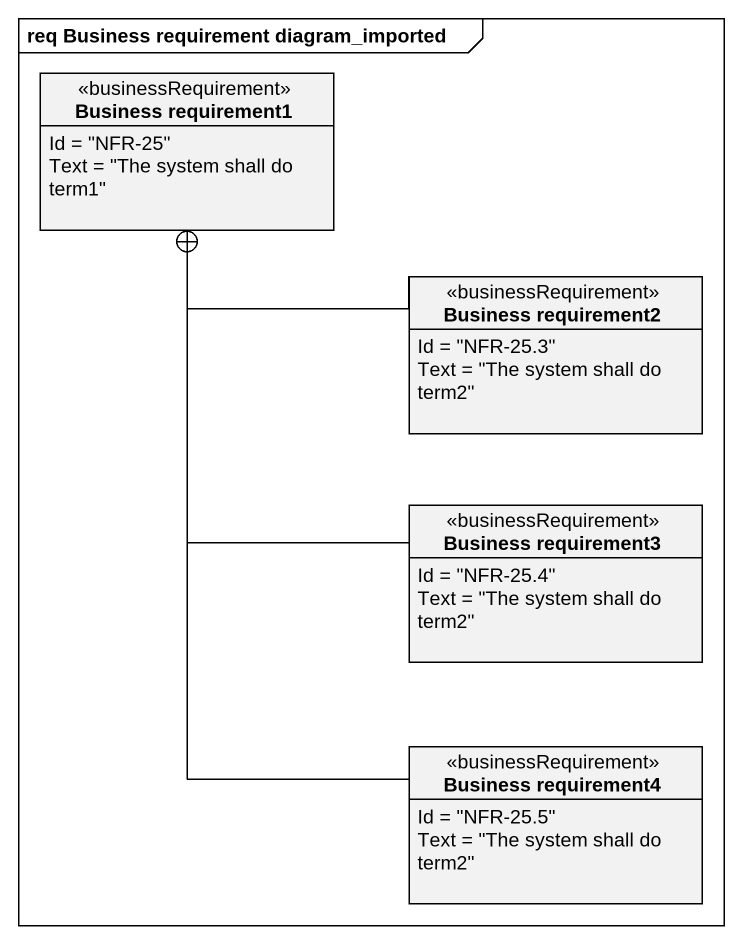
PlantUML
@startuml
mainframe req Business requirement diagram_imported
hide circle
hide empty members
class "Business requirement1" as Business_requirement1 <<businessRequirement>> {
  Id = "NFR-25"
  Text = "The system shall do term1"
}
class "Business requirement2" as Business_requirement2 <<businessRequirement>> {
  Id = "NFR-25.3"
  Text = "The system shall do term2"
}
class "Business requirement3" as Business_requirement3 <<businessRequirement>> {
  Id = "NFR-25.4"
  Text = "The system shall do term2"
}
class "Business requirement4" as Business_requirement4 <<businessRequirement>> {
  Id = "NFR-25.5"
  Text = "The system shall do term2"
}
Business_requirement2 -left-+ Business_requirement1
Business_requirement3 -up-+ Business_requirement1
Business_requirement4 -up-+ Business_requirement1
@enduml
